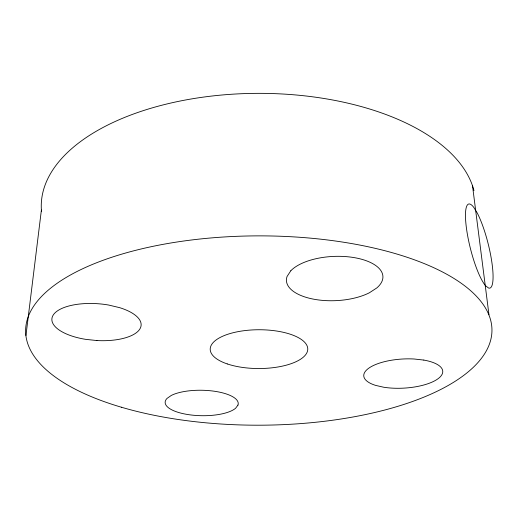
<?xml version="1.0" encoding="UTF-8"?>
<svg xmlns="http://www.w3.org/2000/svg" width="519" height="519" viewBox="0 0 519 519"><rect width="100%" height="100%" fill="white"/><g stroke="black" fill="none" stroke-linecap="round" stroke-linejoin="round"><path stroke-width="0.78" d="M25.95 335.514L41.39 210.046M472.524 185.821L488.969 314.748M41.514 211.603A217.305 112.487 -0.1 0 1 238.941 93.835A217.305 112.487 -0.1 0 1 473.964 190.609M485.648 285.833L488.632 288.064A43.33 9.186 75.9 0 0 491.694 261.141A43.33 9.186 75.9 0 0 477.182 212.894L473.802 207.425A43.33 9.186 75.9 0 0 466.821 230.832A43.33 9.186 75.9 0 0 485.648 285.833M290.835 270.73L287.085 276.445A48.286 22.142 -2.4 0 0 312.957 299.048A48.286 22.142 -2.4 0 0 369.411 292.755L376.755 287.974A48.286 22.142 -2.4 0 0 356.579 258.06A48.286 22.142 -2.4 0 0 290.835 270.73M237.962 405.099L235.607 408.252A36.544 12.728 1 0 1 189.117 414.733A36.544 12.728 1 0 1 167.027 398.417L171.283 395.446A36.544 12.728 1 0 1 214.392 391.242A36.544 12.728 1 0 1 237.962 405.099M96.936 340.555L85.797 339.368A44.718 18.412 4 0 1 53.353 314.851A44.718 18.412 4 0 1 108.575 305.029L119.63 307.657A44.718 18.412 4 0 1 139.546 329.481A44.718 18.412 4 0 1 96.936 340.555M423.809 360.076L414.032 358.992A39.554 14.564 -3.3 0 0 369.074 367.984A39.554 14.564 -3.3 0 0 375.672 385.403L383.664 387.226A39.554 14.564 -3.3 0 0 437.277 379.272A39.554 14.564 -3.3 0 0 423.809 360.076M121.336 407.207A233.167 94.666 -0.1 0 0 490.676 340.101A233.167 94.666 -0.1 0 0 164.529 244.086A233.167 94.666 -0.1 0 0 121.336 407.207M227.251 363.923A48.792 19.404 -0.1 0 0 306.956 352.589A48.792 19.404 -0.1 0 0 242.795 330.863A48.792 19.404 -0.1 0 0 227.251 363.923"/></g></svg>
